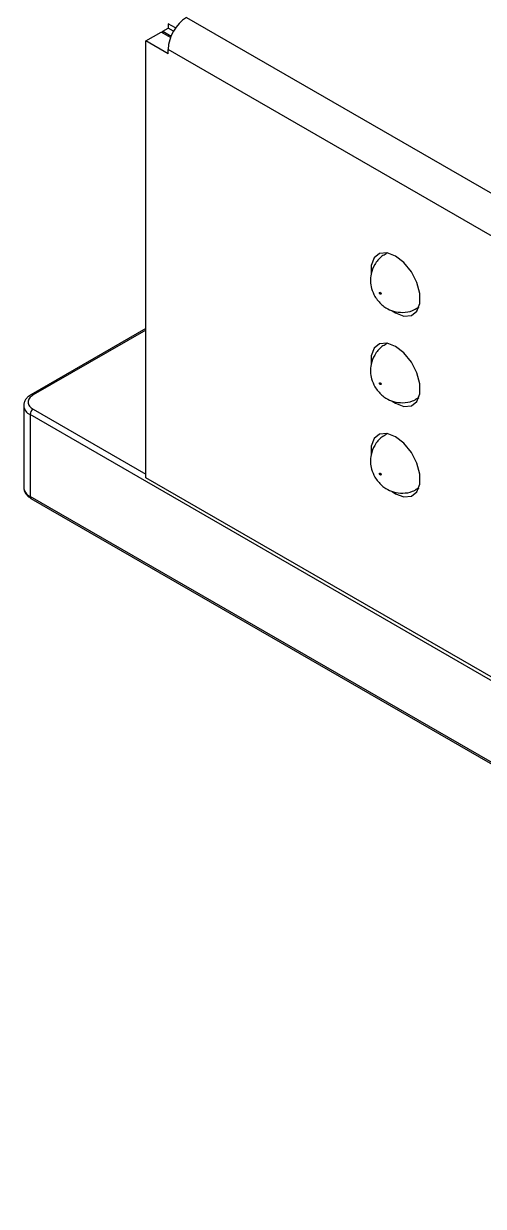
# Model space of a CAD drawing. Header units: millimetres. Extents: x 12 to 584, y 10 to 401.
# Drawn here: x 382.18 to 396.23, y 138.4 to 174.59 of the extents above; entities that cross this region are included whole.
import ezdxf

# ---------------------------------------------------------------- set-up
doc = ezdxf.new("R2010")
doc.units = ezdxf.units.MM
doc.header["$LTSCALE"] = 2

msp = doc.modelspace()

# ---------------------------------------------------------------- linework, layer by layer
for p, q in [((386.426, 174.362), (386.591, 174.457)), ((386.591, 174.593), (386.591, 174.457)), ((386.82, 174.461), (386.591, 174.593)), ((386.757, 174.362), (386.591, 174.457)), ((387.157, 174.784), (448.486, 139.379)), ((385.907, 174.063), (386.379, 174.335)), ((386.665, 174.17), (386.379, 174.335)), ((386.426, 174.308), (386.426, 174.362)), ((386.426, 174.362), (386.683, 174.214)), ((385.907, 160.699), (385.907, 174.063)), ((386.591, 173.668), (385.907, 174.063)), ((386.591, 173.668), (386.591, 173.804)), ((447.921, 138.399), (386.591, 173.804)), ((393.252, 167.558), (393.292, 167.578)), ((393.288, 167.578), (393.254, 167.559)), ((394.254, 165.907), (394.221, 165.885)), ((394.221, 165.885), (394.253, 165.903)), ((385.907, 165.261), (382.4, 163.236)), ((385.907, 165.216), (382.466, 163.23)), ((393.252, 164.793), (393.292, 164.812)), ((393.288, 164.813), (393.254, 164.794)), ((382.177, 162.903), (382.177, 160.399)), ((394.254, 163.141), (394.221, 163.12)), ((394.221, 163.119), (394.253, 163.138)), ((382.372, 162.631), (382.372, 160.127)), ((396.716, 154.35), (382.372, 162.631)), ((382.466, 162.794), (385.907, 160.808)), ((393.252, 162.027), (393.292, 162.047)), ((393.288, 162.048), (393.254, 162.028)), ((396.808, 154.406), (385.907, 160.699)), ((394.254, 160.376), (394.221, 160.354)), ((394.221, 160.354), (394.253, 160.372)), ((397.304, 151.507), (382.372, 160.127)), ((382.4, 160.066), (397.312, 151.457))]:
    msp.add_line(p, q)
at = {"flags": 128}
for points in [[(393.445, 165.805), (393.544, 165.74), (393.802, 165.644), (394.029, 165.664), (394.197, 165.799), (394.287, 166.031), (394.287, 166.334), (394.197, 166.67), (394.029, 166.998), (393.802, 167.281), (393.544, 167.482), (393.286, 167.579), (393.059, 167.558), (392.891, 167.424), (392.801, 167.191), (392.796, 166.932)], [(393.445, 163.039), (393.544, 162.975), (393.802, 162.878), (394.029, 162.899), (394.197, 163.033), (394.287, 163.266), (394.287, 163.568), (394.197, 163.904), (394.029, 164.233), (393.802, 164.515), (393.544, 164.717), (393.286, 164.813), (393.059, 164.793), (392.891, 164.658), (392.801, 164.426), (392.796, 164.166)], [(393.445, 160.274), (393.544, 160.209), (393.802, 160.113), (394.029, 160.133), (394.197, 160.268), (394.287, 160.5), (394.287, 160.803), (394.197, 161.139), (394.029, 161.468), (393.802, 161.75), (393.544, 161.951), (393.286, 162.048), (393.059, 162.028), (392.891, 161.893), (392.801, 161.661), (392.796, 161.401)]]:
    msp.add_lwpolyline(points, dxfattribs=at)
for centre, radius, start, end in [((387.819, 173.748), 1.229, 122.6055, 177.3945), ((382.427, 163.179), 0.0639, 52.7458, 115.9642), ((382.512, 162.938), 0.338, 187.0305, 245.5079), ((382.577, 162.622), 0.205, 122.6055, 177.3945), ((382.51, 160.432), 0.335, 185.6948, 245.6253), ((382.435, 160.119), 0.0639, 172.7442, 235.9436)]:
    msp.add_arc(centre, radius, start, end)
for points, knots in [([(393.259, 167.546), (393.215, 167.524), (393.07, 167.451), (392.902, 167.232), (392.793, 166.959), (392.773, 166.707), (392.805, 166.471), (392.874, 166.326), (392.912, 166.246)], [0, 0, 0, 0, 0.098623, 0.322864, 0.528772, 0.681801, 0.822812, 1, 1, 1, 1]), ([(392.912, 166.246), (392.978, 166.154), (393.073, 166.02), (393.276, 165.876), (393.489, 165.78), (393.77, 165.746), (394.03, 165.78), (394.165, 165.866), (394.214, 165.897)], [0, 0, 0, 0, 0.222969, 0.323794, 0.494716, 0.681905, 0.885526, 1, 1, 1, 1]), ([(393.054, 166.355), (393.054, 166.358), (393.055, 166.363), (393.058, 166.368), (393.062, 166.371), (393.067, 166.372), (393.073, 166.37), (393.079, 166.367), (393.085, 166.363), (393.091, 166.356), (393.095, 166.349), (393.1, 166.339), (393.101, 166.331), (393.101, 166.327)], [0, 0, 0, 0, 0.127605, 0.188336, 0.250306, 0.377889, 0.438613, 0.500531, 0.628136, 0.688868, 0.750837, 0.875638, 1, 1, 1, 1]), ([(393.101, 166.327), (393.101, 166.324), (393.1, 166.319), (393.097, 166.314), (393.093, 166.311), (393.088, 166.31), (393.082, 166.311), (393.076, 166.314), (393.07, 166.319), (393.064, 166.326), (393.06, 166.333), (393.055, 166.343), (393.054, 166.351), (393.054, 166.355)], [0, 0, 0, 0, 0.127605, 0.188336, 0.250306, 0.377889, 0.438613, 0.500531, 0.628136, 0.688868, 0.750837, 0.875638, 1, 1, 1, 1]), ([(393.259, 164.781), (393.215, 164.759), (393.07, 164.686), (392.902, 164.467), (392.793, 164.193), (392.773, 163.942), (392.805, 163.705), (392.874, 163.561), (392.912, 163.48)], [0, 0, 0, 0, 0.0986228, 0.3228645, 0.5287717, 0.6818011, 0.8228124, 1, 1, 1, 1]), ([(393.054, 163.589), (393.054, 163.593), (393.055, 163.598), (393.058, 163.602), (393.062, 163.605), (393.067, 163.607), (393.073, 163.605), (393.079, 163.602), (393.085, 163.597), (393.091, 163.591), (393.095, 163.583), (393.1, 163.573), (393.101, 163.566), (393.101, 163.562)], [0, 0, 0, 0, 0.127605, 0.188336, 0.250306, 0.377889, 0.438613, 0.500531, 0.628136, 0.688868, 0.750837, 0.875638, 1, 1, 1, 1]), ([(382.4, 163.236), (382.367, 163.215), (382.302, 163.172), (382.233, 163.091), (382.185, 163), (382.18, 162.935), (382.177, 162.903)], [0, 0, 0, 0, 0.243711, 0.49274, 0.745435, 1, 1, 1, 1]), ([(392.912, 163.48), (392.978, 163.388), (393.073, 163.255), (393.276, 163.11), (393.489, 163.015), (393.77, 162.98), (394.03, 163.015), (394.165, 163.1), (394.214, 163.131)], [0, 0, 0, 0, 0.222969, 0.323794, 0.494716, 0.681905, 0.885526, 1, 1, 1, 1]), ([(393.101, 163.562), (393.101, 163.558), (393.1, 163.553), (393.097, 163.549), (393.093, 163.546), (393.088, 163.545), (393.082, 163.546), (393.076, 163.549), (393.07, 163.554), (393.064, 163.56), (393.06, 163.568), (393.055, 163.578), (393.054, 163.585), (393.054, 163.589)], [0, 0, 0, 0, 0.127605, 0.188336, 0.250306, 0.377889, 0.438613, 0.500531, 0.628136, 0.688868, 0.750837, 0.875638, 1, 1, 1, 1]), ([(382.466, 163.23), (382.424, 163.199), (382.358, 163.152), (382.318, 163.075), (382.306, 163.012), (382.317, 162.949), (382.358, 162.871), (382.424, 162.824), (382.466, 162.794)], [0, 0, 0, 0, 0.239443, 0.369507, 0.5, 0.630064, 0.760557, 1, 1, 1, 1]), ([(393.259, 162.016), (393.215, 161.993), (393.07, 161.92), (392.902, 161.702), (392.793, 161.428), (392.773, 161.176), (392.805, 160.94), (392.874, 160.795), (392.912, 160.715)], [0, 0, 0, 0, 0.0986228, 0.3228645, 0.5287717, 0.6818011, 0.8228124, 1, 1, 1, 1]), ([(392.912, 160.715), (392.978, 160.623), (393.073, 160.489), (393.276, 160.345), (393.489, 160.249), (393.77, 160.215), (394.03, 160.249), (394.165, 160.335), (394.214, 160.366)], [0, 0, 0, 0, 0.222969, 0.323794, 0.494716, 0.681905, 0.885526, 1, 1, 1, 1]), ([(393.054, 160.824), (393.054, 160.827), (393.055, 160.832), (393.058, 160.837), (393.062, 160.84), (393.067, 160.841), (393.073, 160.84), (393.079, 160.837), (393.085, 160.832), (393.091, 160.825), (393.095, 160.818), (393.1, 160.808), (393.101, 160.8), (393.101, 160.797)], [0, 0, 0, 0, 0.127605, 0.188336, 0.250306, 0.377889, 0.438613, 0.500531, 0.628136, 0.688868, 0.750837, 0.875638, 1, 1, 1, 1]), ([(393.101, 160.797), (393.101, 160.793), (393.1, 160.788), (393.097, 160.783), (393.093, 160.78), (393.088, 160.779), (393.082, 160.781), (393.076, 160.784), (393.07, 160.789), (393.064, 160.795), (393.06, 160.802), (393.055, 160.813), (393.054, 160.82), (393.054, 160.824)], [0, 0, 0, 0, 0.127605, 0.188336, 0.250306, 0.377889, 0.438613, 0.500531, 0.628136, 0.688868, 0.750837, 0.875638, 1, 1, 1, 1]), ([(382.177, 160.399), (382.18, 160.367), (382.185, 160.302), (382.233, 160.211), (382.302, 160.129), (382.367, 160.087), (382.4, 160.066)], [0, 0, 0, 0, 0.254565, 0.50726, 0.756289, 1, 1, 1, 1])]:
    msp.add_open_spline(points, degree=3, knots=knots)

doc.saveas('drawing.dxf')
